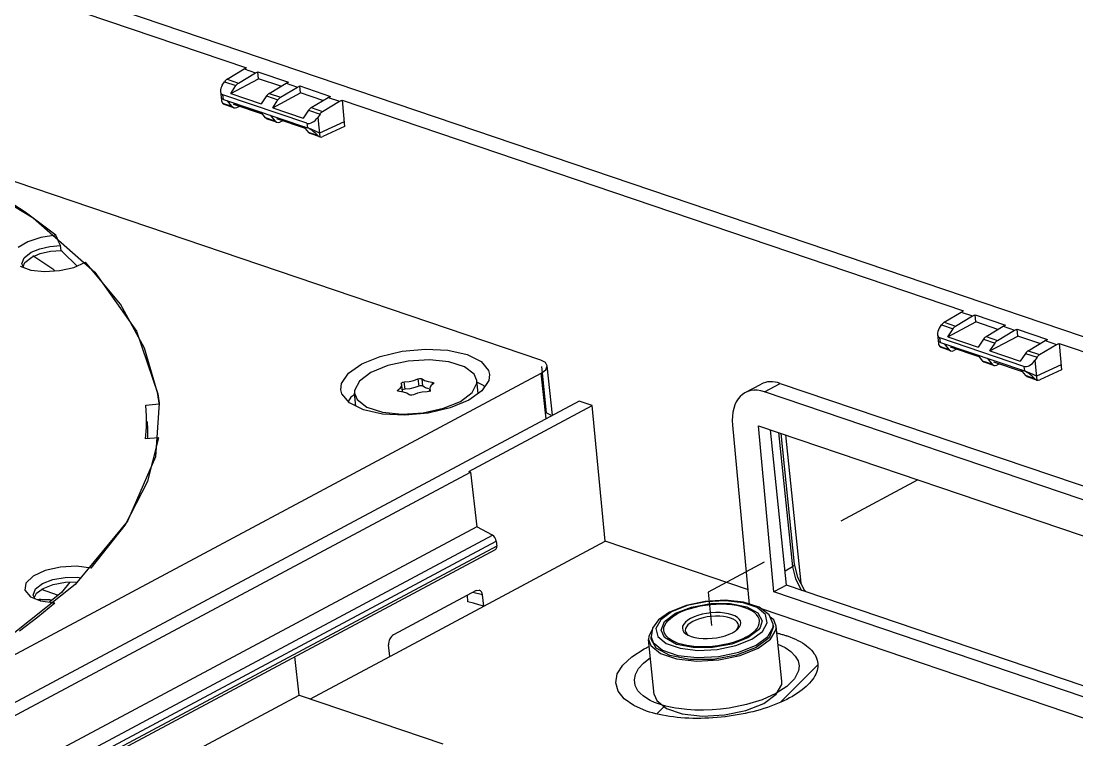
# Model space of a CAD drawing. Header units: millimetres. Extents: x 0 to 594, y 0 to 420.
# Drawn here: x 185.75 to 225.28, y 220.79 to 247.72 of the extents above; entities that cross this region are included whole.
import ezdxf

# ---------------------------------------------------------------- set-up
doc = ezdxf.new("R2010")
doc.units = ezdxf.units.MM
doc.header["$LTSCALE"] = 32.67
doc.linetypes.add('DASHED', pattern=[0.2, 0.1, -0.1])
doc.layers.get('0').update_dxf_attribs({"linetype": 'CONTINUOUS'})
doc.layers.add('ASSEM_MEM', color=7, linetype='CONTINUOUS')

msp = doc.modelspace()

# ---------------------------------------------------------------- linework, layer by layer
at = {"color": 7, "linetype": 'DASHED'}
for p, q in [((219.33, 230.532), (211.474, 226.333)), ((211.474, 226.333), (211.604, 225.076))]:
    msp.add_line(p, q, dxfattribs=at)
at = {"layer": 'ASSEM_MEM', "color": 7, "linetype": 'CONTINUOUS'}
for p, q in [((172.163, 254.007), (336.402, 198.29)), ((178.604, 251.256), (194.19, 245.969)), ((205.209, 235.023), (171.605, 246.423)), ((193.464, 245.546), (194.098, 245.93)), ((194.098, 245.93), (194.19, 245.969)), ((194.098, 245.93), (194.527, 245.784)), ((193.464, 245.546), (193.893, 245.4)), ((193.598, 245.004), (194.644, 245.563)), ((193.893, 245.4), (194.527, 245.784)), ((194.527, 245.784), (194.619, 245.823)), ((194.619, 245.823), (195.763, 245.435)), ((194.644, 245.563), (194.619, 245.823)), ((195.479, 245.28), (194.644, 245.563)), ((193.283, 245.322), (193.366, 245.448)), ((193.366, 245.448), (193.795, 245.302)), ((193.598, 245.004), (193.795, 245.302)), ((195.037, 245.012), (195.67, 245.396)), ((195.466, 244.867), (196.099, 245.251)), ((195.67, 245.396), (195.763, 245.435)), ((195.67, 245.396), (196.099, 245.251)), ((196.099, 245.251), (196.192, 245.289)), ((196.192, 245.289), (197.336, 244.901)), ((196.217, 245.03), (196.192, 245.289)), ((193.212, 245.09), (193.247, 244.755)), ((196.454, 243.895), (193.308, 244.962)), ((193.326, 244.789), (193.308, 244.962)), ((193.326, 244.789), (196.472, 243.722)), ((193.65, 244.519), (193.469, 244.741)), ((193.598, 245.004), (194.742, 244.616)), ((194.939, 244.914), (194.742, 244.616)), ((194.939, 244.914), (195.368, 244.768)), ((195.037, 245.012), (195.466, 244.867)), ((195.171, 244.471), (196.217, 245.03)), ((195.171, 244.471), (195.368, 244.768)), ((197.052, 244.747), (196.217, 245.03)), ((196.61, 244.479), (197.243, 244.863)), ((197.039, 244.333), (197.672, 244.717)), ((197.243, 244.863), (197.336, 244.901)), ((197.243, 244.863), (197.672, 244.717)), ((197.672, 244.717), (197.765, 244.756)), ((197.765, 244.756), (221.038, 236.861)), ((197.765, 244.756), (197.86, 243.77)), ((193.65, 244.519), (193.301, 244.637)), ((193.713, 244.474), (193.356, 244.595)), ((194.774, 244.25), (193.701, 244.614)), ((193.701, 244.613), (194.775, 244.249)), ((193.713, 244.474), (193.761, 244.467)), ((193.761, 244.467), (193.827, 244.484)), ((193.827, 244.484), (193.936, 244.534)), ((194.901, 244.095), (194.72, 244.316)), ((195.171, 244.471), (196.315, 244.083)), ((196.512, 244.38), (196.315, 244.083)), ((196.512, 244.38), (196.941, 244.235)), ((196.61, 244.479), (197.039, 244.333)), ((195.259, 243.973), (194.901, 244.095)), ((195.322, 243.928), (194.965, 244.049)), ((195.077, 244.195), (195.259, 243.973)), ((195.31, 244.068), (196.383, 243.703)), ((195.322, 243.928), (195.37, 243.921)), ((195.37, 243.921), (195.435, 243.938)), ((195.544, 243.988), (195.435, 243.938)), ((196.941, 244.235), (196.858, 244.109)), ((196.858, 244.109), (196.933, 243.382)), ((197.843, 243.95), (196.918, 243.522)), ((196.329, 243.771), (196.51, 243.549)), ((196.454, 243.895), (196.472, 243.722)), ((196.61, 243.668), (196.472, 243.722)), ((196.859, 243.43), (196.51, 243.549)), ((196.772, 243.596), (196.61, 243.668)), ((196.918, 243.522), (196.772, 243.596)), ((197.86, 243.77), (197.044, 243.392)), ((196.931, 243.382), (196.573, 243.504)), ((196.859, 243.43), (196.895, 243.4)), ((196.895, 243.4), (196.931, 243.382)), ((196.931, 243.382), (196.933, 243.382)), ((196.933, 243.382), (196.987, 243.376)), ((196.987, 243.376), (197.044, 243.392)), ((183.211, 242.161), (186.205, 240.354)), ((186.205, 240.354), (188.511, 238.319)), ((187.109, 239.568), (187.049, 239.702)), ((186, 239.456), (185.641, 239.236)), ((186.126, 239.058), (186.447, 239.189)), ((186.447, 239.189), (186.827, 239.275)), ((186.827, 239.275), (187.227, 239.308)), ((187.246, 239.128), (187.227, 239.308)), ((185.777, 238.626), (185.863, 238.857)), ((185.863, 238.857), (186.126, 239.058)), ((185.884, 238.681), (186.145, 238.878)), ((186.85, 239.096), (187.246, 239.128)), ((187.301, 239.081), (187.243, 239.124)), ((187.844, 238.544), (187.301, 239.081)), ((185.717, 238.537), (186.115, 238.395)), ((185.857, 238.48), (185.777, 238.626)), ((185.828, 238.533), (185.884, 238.681)), ((189.466, 237.12), (188.166, 238.684)), ((188.511, 238.319), (190.076, 236.103)), ((190.372, 235.468), (189.466, 237.12)), ((220.312, 236.438), (220.945, 236.822)), ((220.945, 236.822), (221.038, 236.861)), ((220.945, 236.822), (221.374, 236.677)), ((220.312, 236.438), (220.741, 236.293)), ((220.446, 235.897), (221.492, 236.456)), ((220.741, 236.293), (221.374, 236.677)), ((221.374, 236.677), (221.467, 236.715)), ((221.467, 236.715), (222.611, 236.327)), ((221.492, 236.456), (221.467, 236.715)), ((222.327, 236.172), (221.492, 236.456)), ((190.076, 236.103), (190.867, 233.756)), ((220.131, 236.214), (220.214, 236.34)), ((220.214, 236.34), (220.643, 236.194)), ((220.446, 235.897), (220.643, 236.194)), ((221.885, 235.905), (222.518, 236.288)), ((222.314, 235.759), (222.947, 236.143)), ((222.518, 236.288), (222.611, 236.327)), ((222.518, 236.288), (222.947, 236.143)), ((222.947, 236.143), (223.04, 236.182)), ((223.04, 236.182), (224.184, 235.793)), ((223.065, 235.922), (223.04, 236.182)), ((220.06, 235.982), (220.095, 235.648)), ((223.301, 234.787), (220.155, 235.854)), ((220.173, 235.681), (220.155, 235.854)), ((220.173, 235.681), (223.319, 234.614)), ((220.316, 235.633), (220.497, 235.411)), ((220.446, 235.897), (221.59, 235.508)), ((221.787, 235.806), (221.59, 235.508)), ((221.787, 235.806), (222.216, 235.661)), ((221.885, 235.905), (222.314, 235.759)), ((222.019, 235.363), (223.065, 235.922)), ((222.019, 235.363), (222.216, 235.661)), ((223.9, 235.639), (223.065, 235.922)), ((223.458, 235.371), (224.091, 235.755)), ((223.887, 235.225), (224.52, 235.609)), ((224.091, 235.755), (224.184, 235.793)), ((224.091, 235.755), (224.52, 235.609)), ((224.52, 235.609), (224.613, 235.648)), ((224.613, 235.648), (242.452, 229.596)), ((224.613, 235.648), (224.708, 234.662)), ((190.867, 233.756), (190.372, 235.468)), ((220.497, 235.411), (220.148, 235.53)), ((220.561, 235.366), (220.203, 235.487)), ((221.622, 235.141), (220.548, 235.506)), ((220.561, 235.366), (220.608, 235.359)), ((220.608, 235.359), (220.674, 235.376)), ((220.783, 235.426), (220.674, 235.376)), ((222.019, 235.363), (223.163, 234.975)), ((223.36, 235.273), (223.163, 234.975)), ((223.36, 235.273), (223.789, 235.127)), ((223.458, 235.371), (223.887, 235.225)), ((221.567, 235.208), (221.749, 234.987)), ((222.106, 234.865), (221.749, 234.987)), ((222.17, 234.82), (221.812, 234.942)), ((221.925, 235.087), (222.106, 234.865)), ((222.157, 234.96), (223.231, 234.596)), ((222.17, 234.82), (222.217, 234.813)), ((222.217, 234.813), (222.283, 234.83)), ((222.392, 234.88), (222.283, 234.83)), ((223.789, 235.127), (223.705, 235.001)), ((223.705, 235.001), (223.781, 234.274)), ((224.69, 234.843), (223.766, 234.414)), ((179.794, 220.939), (205.227, 234.533)), ((203.254, 234.634), (203.292, 234.484)), ((203.292, 234.484), (203.266, 234.253)), ((205.404, 232.824), (205.227, 234.533)), ((205.234, 234.786), (205.413, 233.05)), ((205.643, 232.952), (205.45, 234.809)), ((223.176, 234.663), (223.357, 234.441)), ((223.301, 234.787), (223.319, 234.614)), ((223.458, 234.561), (223.319, 234.614)), ((223.706, 234.323), (223.357, 234.441)), ((223.62, 234.488), (223.458, 234.561)), ((223.766, 234.414), (223.62, 234.488)), ((224.708, 234.662), (223.892, 234.284)), ((197.722, 233.908), (197.748, 234.139)), ((200, 234.098), (199.986, 234.142)), ((199.986, 234.142), (200.014, 233.873)), ((199.999, 234.063), (200, 234.098)), ((200.028, 233.828), (200, 234.097)), ((200.036, 234.194), (200.098, 234.204)), ((200.098, 234.204), (200.282, 234.219)), ((200.126, 233.935), (200.098, 234.204)), ((200.638, 234.046), (200.486, 233.989)), ((200.61, 234.315), (200.638, 234.046)), ((200.694, 234.062), (200.638, 234.046)), ((200.756, 234.061), (200.694, 234.062)), ((200.796, 234.045), (200.756, 234.061)), ((200.796, 234.045), (200.769, 234.314)), ((200.886, 233.987), (200.796, 234.045)), ((200.985, 234.215), (201.139, 234.194)), ((201.139, 234.194), (201.146, 234.126)), ((202.864, 233.767), (202.813, 234.254)), ((203.064, 234.075), (202.819, 234.198)), ((203.266, 234.253), (203.006, 233.866)), ((203.11, 234.02), (203.064, 234.075)), ((212.864, 233.805), (213.455, 234.121)), ((213.586, 233.835), (214.176, 234.15)), ((214.176, 234.15), (227.261, 229.711)), ((223.778, 234.275), (223.421, 234.396)), ((223.706, 234.323), (223.743, 234.292)), ((223.743, 234.292), (223.778, 234.275)), ((223.778, 234.275), (223.781, 234.274)), ((223.781, 234.274), (223.835, 234.268)), ((223.835, 234.268), (223.892, 234.284)), ((190.867, 233.756), (190.915, 233.404)), ((198.243, 233.729), (198.1, 233.629)), ((198.287, 233.298), (198.238, 233.78)), ((199.862, 233.852), (199.845, 233.873)), ((199.912, 233.84), (199.862, 233.852)), ((199.869, 233.876), (199.866, 233.904)), ((200.066, 233.819), (199.912, 233.84)), ((200.309, 233.95), (200.126, 233.935)), ((200.486, 233.989), (200.309, 233.95)), ((200.953, 233.83), (200.769, 233.814)), ((201.013, 233.946), (200.886, 233.987)), ((201.015, 233.84), (200.953, 233.83)), ((201.055, 233.891), (201.051, 233.937)), ((201.051, 233.936), (201.064, 233.892)), ((201.064, 233.892), (201.069, 233.842)), ((202.201, 233.476), (202.633, 233.803)), ((203.006, 233.866), (202.509, 233.517)), ((226.885, 229.323), (213.586, 233.835)), ((206.641, 233.485), (159.872, 208.488)), ((190.419, 233.337), (190.917, 233.385)), ((190.446, 232.916), (190.419, 233.337)), ((190.915, 233.404), (190.778, 231.395)), ((190.917, 233.385), (190.915, 233.401)), ((198.1, 233.629), (197.997, 233.475)), ((198.566, 233.159), (198.042, 233.421)), ((198.697, 233.261), (199.279, 233.073)), ((201.567, 233.214), (202.201, 233.476)), ((202.509, 233.517), (201.819, 233.233)), ((202.517, 230.852), (207.132, 233.319)), ((207.132, 233.319), (206.641, 233.485)), ((207.623, 228.234), (207.132, 233.319)), ((190.442, 232.492), (190.446, 232.916)), ((199.282, 233), (198.566, 233.159)), ((199.279, 233.073), (200.012, 232.999)), ((200.118, 232.958), (199.282, 233)), ((200.012, 232.999), (200.806, 233.048)), ((200.992, 233.038), (200.118, 232.958)), ((200.806, 233.048), (201.567, 233.214)), ((201.819, 233.233), (200.992, 233.038)), ((190.406, 232.066), (190.442, 232.492)), ((190.494, 232.41), (190.48, 232.717)), ((212.385, 232.582), (213.005, 225.864)), ((213.357, 232.558), (235.782, 224.951)), ((213.931, 226.336), (213.357, 232.558)), ((190.905, 232.114), (190.406, 232.066)), ((190.489, 232.074), (190.491, 232.103)), ((190.491, 232.103), (190.494, 232.41)), ((190.494, 230.482), (190.905, 232.114)), ((214.407, 226.59), (213.805, 232.406)), ((214.108, 232.303), (214.628, 227.28)), ((214.191, 232.275), (214.698, 227.376)), ((214.366, 232.216), (214.94, 226.666)), ((190.778, 231.395), (189.737, 228.988)), ((160.426, 208.3), (202.575, 230.828)), ((189.641, 228.839), (190.494, 230.482)), ((202.517, 230.852), (202.575, 230.828)), ((202.575, 230.828), (202.811, 228.78)), ((189.737, 228.988), (187.775, 226.62)), ((202.811, 228.78), (161.609, 206.759)), ((188.367, 227.224), (189.641, 228.839)), ((203.401, 228.465), (202.811, 228.78)), ((175.565, 213.587), (203.401, 228.465)), ((175.713, 213.364), (203.539, 228.237)), ((203.07, 225.801), (207.623, 228.234)), ((203.539, 228.237), (203.558, 228.055)), ((212.953, 226.426), (207.623, 228.234)), ((175.683, 213.055), (203.515, 227.93)), ((203.558, 228.055), (175.732, 213.183)), ((214.698, 227.376), (214.82, 226.89)), ((186.653, 227.134), (186.197, 226.923)), ((214.628, 227.28), (214.353, 227.115)), ((214.628, 227.28), (214.742, 226.823)), ((187.775, 226.62), (184.968, 224.376)), ((186.288, 226.447), (186.551, 226.647)), ((186.551, 226.647), (186.937, 226.797)), ((186.937, 226.797), (187.396, 226.883)), ((187.577, 226.706), (187.257, 226.313)), ((187.396, 226.883), (187.862, 226.891)), ((187.415, 226.704), (187.85, 226.711)), ((187.862, 226.891), (187.982, 226.87)), ((214.407, 226.59), (213.931, 226.336)), ((253.319, 213.39), (214.407, 226.59)), ((214.742, 226.823), (214.976, 226.389)), ((214.82, 226.89), (215.075, 226.415)), ((185.886, 226.398), (186.098, 226.152)), ((186.098, 226.152), (186.477, 225.999)), ((186.201, 226.215), (186.288, 226.447)), ((186.282, 226.07), (186.201, 226.215)), ((186.245, 226.137), (186.326, 226.29)), ((186.326, 226.29), (186.57, 226.468)), ((187.113, 226.218), (186.509, 226.423)), ((187.257, 226.313), (186.812, 225.955)), ((202.79, 226.387), (199.692, 224.731)), ((202.48, 225.971), (202.459, 226.21)), ((203.026, 226.229), (202.668, 226.321)), ((202.79, 226.387), (202.905, 226.405)), ((203.07, 225.801), (203.026, 226.229)), ((252.681, 213.19), (213.931, 226.336)), ((215.075, 226.415), (215.145, 226.34)), ((186.376, 225.403), (187.015, 225.928)), ((186.459, 226.007), (186.499, 226.047)), ((186.477, 225.999), (187.015, 225.928)), ((186.852, 226.034), (186.822, 226.036)), ((186.885, 226.032), (186.852, 226.034)), ((186.905, 226.03), (186.885, 226.032)), ((203.083, 225.797), (199.567, 223.918)), ((210.648, 225.832), (210.027, 225.583)), ((210.692, 225.822), (210.103, 225.586)), ((210.246, 225.537), (210.853, 225.771)), ((213.618, 225.491), (213.304, 225.751)), ((213.761, 225.479), (213.384, 225.765)), ((185.694, 224.885), (186.376, 225.403)), ((210.027, 225.583), (209.617, 225.295)), ((210.103, 225.586), (209.701, 225.295)), ((209.846, 225.233), (210.246, 225.537)), ((213.341, 225.55), (213.496, 225.248)), ((213.456, 225.711), (252.11, 212.597)), ((213.689, 225.182), (213.618, 225.491)), ((213.911, 225.134), (213.761, 225.479)), ((213.93, 225.286), (213.798, 225.394)), ((209.388, 224.98), (209.335, 224.66)), ((209.617, 225.295), (209.388, 224.98)), ((209.701, 225.295), (209.52, 224.971)), ((209.52, 224.971), (209.59, 224.662)), ((209.713, 224.905), (209.846, 225.233)), ((212.5, 224.877), (212.588, 224.948)), ((212.541, 224.91), (212.565, 224.939)), ((212.608, 225.09), (212.595, 225.144)), ((213.358, 225.062), (213.388, 225.151)), ((213.421, 225), (213.363, 224.92)), ((213.388, 225.151), (213.396, 225.239)), ((213.396, 225.239), (213.395, 225.262)), ((213.496, 225.248), (213.421, 225)), ((213.508, 224.858), (213.689, 225.182)), ((213.713, 224.664), (213.907, 225.017)), ((213.92, 225.045), (213.761, 224.618)), ((213.907, 225.017), (213.911, 225.134)), ((213.92, 225.044), (213.911, 225.134)), ((214.019, 225.055), (213.93, 225.286)), ((214.233, 222.992), (214.019, 225.055)), ((209.249, 224.682), (209.245, 224.56)), ((209.458, 222.498), (209.245, 224.56)), ((209.245, 224.56), (209.334, 224.329)), ((209.377, 224.916), (209.249, 224.682)), ((209.344, 224.571), (209.335, 224.66)), ((209.335, 224.66), (209.42, 224.438)), ((209.59, 224.662), (209.905, 224.402)), ((209.841, 224.629), (209.713, 224.905)), ((209.827, 224.827), (209.814, 224.891)), ((210.288, 224.373), (209.841, 224.629)), ((210.672, 224.767), (210.724, 224.718)), ((212.963, 224.616), (212.356, 224.381)), ((212.391, 224.81), (212.5, 224.877)), ((212.516, 224.331), (213.106, 224.567)), ((212.891, 224.64), (213.023, 224.717)), ((213.363, 224.92), (212.963, 224.616)), ((213.023, 224.717), (213.137, 224.799)), ((213.106, 224.567), (213.508, 224.858)), ((213.267, 224.339), (213.713, 224.664)), ((213.761, 224.618), (213.277, 224.25)), ((214.243, 224.747), (214.273, 224.738)), ((214.338, 224.718), (214.367, 224.709)), ((199.556, 223.923), (199.512, 224.351)), ((209.334, 224.329), (209.696, 224.033)), ((209.42, 224.438), (209.768, 224.155)), ((209.768, 224.155), (210.339, 223.961)), ((209.905, 224.402), (210.425, 224.224)), ((210.357, 224.41), (210.221, 224.463)), ((210.908, 224.25), (210.288, 224.373)), ((210.509, 224.365), (210.357, 224.41)), ((210.425, 224.224), (211.088, 224.148)), ((210.675, 224.329), (210.509, 224.365)), ((211.634, 224.253), (210.908, 224.25)), ((211.088, 224.148), (211.815, 224.186)), ((212.356, 224.381), (211.634, 224.253)), ((211.815, 224.186), (212.516, 224.331)), ((212.582, 224.502), (212.407, 224.444)), ((213.277, 224.25), (212.542, 223.966)), ((212.623, 224.082), (213.267, 224.339)), ((212.676, 223.956), (213.348, 224.225)), ((196.165, 222.473), (195.997, 223.912)), ((196.58, 222.332), (199.556, 223.923)), ((209.696, 224.033), (210.292, 223.831)), ((210.789, 223.807), (210.038, 223.956)), ((210.292, 223.831), (211.05, 223.747)), ((210.339, 223.961), (211.065, 223.881)), ((211.668, 223.811), (210.789, 223.807)), ((211.05, 223.747), (211.878, 223.79)), ((211.065, 223.881), (211.858, 223.922)), ((212.542, 223.966), (211.668, 223.811)), ((211.858, 223.922), (212.623, 224.082)), ((211.878, 223.79), (212.676, 223.956)), ((214.189, 222.201), (215.575, 223.587)), ((162.523, 204.492), (196.165, 222.473)), ((196.165, 222.473), (201.544, 220.648)), ((209.551, 221.764), (209.857, 222.07)), ((212.889, 221.894), (213.562, 222.163))]:
    msp.add_line(p, q, dxfattribs=at)
for points in [[(193.464, 245.546), (193.436, 245.526), (193.412, 245.504), (193.39, 245.48), (193.366, 245.448)], [(193.795, 245.302), (193.819, 245.334), (193.841, 245.359), (193.865, 245.38), (193.893, 245.4)], [(193.326, 244.789), (193.25, 244.809), (193.256, 244.789), (193.264, 244.784)], [(195.037, 245.012), (195.009, 244.992), (194.985, 244.971), (194.963, 244.946), (194.939, 244.914)], [(195.368, 244.768), (195.392, 244.801), (195.414, 244.825), (195.438, 244.847), (195.466, 244.867)], [(193.356, 244.595), (193.325, 244.611), (193.301, 244.637)], [(193.65, 244.519), (193.7, 244.479), (193.713, 244.474)], [(196.61, 244.479), (196.582, 244.459), (196.558, 244.437), (196.536, 244.412), (196.512, 244.38)], [(196.941, 244.235), (196.965, 244.267), (196.987, 244.292), (197.011, 244.313), (197.039, 244.333)], [(194.965, 244.049), (194.951, 244.055), (194.901, 244.095)], [(195.259, 243.973), (195.309, 243.934), (195.322, 243.928)], [(196.573, 243.504), (196.56, 243.509), (196.51, 243.549)], [(187.049, 239.702), (185.904, 240.567), (184.622, 241.388), (183.211, 242.161)], [(187.049, 239.702), (186.491, 239.619), (186, 239.456)], [(187.227, 239.308), (187.168, 239.437), (187.109, 239.568)], [(186.145, 238.878), (186.462, 239.008), (186.85, 239.096)], [(186.188, 238.942), (186.94, 238.435), (187.007, 238.361)], [(186.115, 238.395), (186.63, 238.338), (187.192, 238.372), (187.728, 238.493), (188.166, 238.684)], [(220.312, 236.438), (220.284, 236.418), (220.26, 236.397), (220.237, 236.372), (220.214, 236.34)], [(220.643, 236.194), (220.666, 236.226), (220.689, 236.251), (220.713, 236.272), (220.741, 236.293)], [(220.173, 235.681), (220.097, 235.701), (220.103, 235.681), (220.112, 235.676)], [(221.885, 235.905), (221.857, 235.884), (221.833, 235.863), (221.81, 235.838), (221.787, 235.806)], [(222.216, 235.661), (222.239, 235.693), (222.262, 235.717), (222.286, 235.739), (222.314, 235.759)], [(198.505, 234.875), (199.194, 235.16), (200.022, 235.354), (200.896, 235.434), (201.732, 235.393), (202.447, 235.233), (202.972, 234.972), (203.254, 234.634)], [(220.203, 235.487), (220.173, 235.503), (220.148, 235.53)], [(220.497, 235.411), (220.548, 235.371), (220.561, 235.366)], [(223.458, 235.371), (223.43, 235.351), (223.406, 235.329), (223.383, 235.305), (223.36, 235.273)], [(223.789, 235.127), (223.812, 235.159), (223.835, 235.184), (223.858, 235.205), (223.887, 235.225)], [(197.748, 234.139), (198.008, 234.526), (198.505, 234.875)], [(202.813, 234.254), (202.715, 234.493), (202.354, 234.773), (201.771, 234.961), (201.039, 235.035), (200.244, 234.986), (199.484, 234.82), (198.85, 234.558)], [(205.45, 234.809), (205.384, 234.927), (205.209, 235.023)], [(221.812, 234.942), (221.799, 234.947), (221.749, 234.987)], [(222.106, 234.865), (222.156, 234.826), (222.17, 234.82)], [(198.85, 234.558), (198.417, 234.231), (198.238, 233.877), (198.238, 233.779)], [(205.227, 234.533), (205.394, 234.659), (205.45, 234.809)], [(223.421, 234.396), (223.407, 234.401), (223.357, 234.441)], [(199.866, 233.904), (199.957, 233.981), (199.999, 234.063)], [(199.986, 234.142), (199.993, 234.17), (200.036, 234.194)], [(200.282, 234.219), (200.458, 234.258), (200.61, 234.315)], [(200.61, 234.315), (200.666, 234.331), (200.728, 234.33), (200.769, 234.314)], [(200.769, 234.314), (200.858, 234.256), (200.985, 234.215)], [(201.184, 234.13), (201.093, 234.053), (201.052, 233.971), (201.051, 233.936)], [(201.139, 234.194), (201.188, 234.182), (201.206, 234.161)], [(201.206, 234.161), (201.206, 234.157), (201.184, 234.13)], [(202.633, 233.803), (202.812, 234.157), (202.813, 234.254)], [(190.915, 233.401), (190.903, 233.509), (190.887, 233.633), (190.867, 233.756)], [(198.042, 233.421), (197.76, 233.759), (197.722, 233.908)], [(198.238, 233.779), (198.336, 233.54), (198.697, 233.261)], [(199.845, 233.873), (199.845, 233.877), (199.866, 233.904)], [(200.126, 233.935), (200.064, 233.925), (200.021, 233.901)], [(200.282, 233.72), (200.193, 233.778), (200.066, 233.819)], [(200.441, 233.719), (200.384, 233.703), (200.323, 233.704), (200.282, 233.72)], [(200.769, 233.814), (200.593, 233.776), (200.441, 233.719)], [(201.064, 233.892), (201.058, 233.864), (201.015, 233.84)], [(205.602, 232.93), (205.589, 232.955), (205.413, 233.05)], [(214.698, 227.376), (214.693, 227.344), (214.628, 227.28)], [(186.197, 226.923), (185.928, 226.664), (185.886, 226.398)], [(188.367, 227.224), (187.828, 227.297), (187.225, 227.265), (186.653, 227.134)], [(186.57, 226.468), (186.952, 226.617), (187.415, 226.704)], [(186.733, 226.04), (186.672, 226.043), (186.612, 226.045), (186.551, 226.046), (186.49, 226.047), (186.429, 226.047), (186.367, 226.046)], [(186.822, 226.036), (186.802, 226.037), (186.783, 226.038), (186.763, 226.039), (186.733, 226.04)], [(203.07, 225.801), (202.89, 225.854), (202.685, 225.913), (202.48, 225.971)], [(213.384, 225.765), (212.802, 225.954), (212.106, 226.026), (211.364, 225.983), (210.648, 225.832)], [(213.304, 225.751), (212.784, 225.929), (212.121, 226.005), (211.394, 225.967), (210.692, 225.822)], [(212.357, 225.85), (212.17, 225.867), (211.976, 225.873), (211.777, 225.87), (211.576, 225.857), (211.376, 225.833), (211.178, 225.801), (210.986, 225.759), (210.802, 225.709)], [(210.853, 225.771), (211.575, 225.9), (212.301, 225.903)], [(212.301, 225.903), (212.921, 225.78), (213.341, 225.55)], [(213.395, 225.262), (213.382, 225.325), (213.345, 225.409), (213.287, 225.488), (213.207, 225.562), (213.107, 225.629), (212.988, 225.69), (212.852, 225.743), (212.7, 225.788), (212.534, 225.824), (212.357, 225.85)], [(209.82, 225.002), (209.851, 225.091), (209.904, 225.181), (209.978, 225.268), (210.072, 225.354), (210.186, 225.436), (210.317, 225.513)], [(210.802, 225.709), (210.627, 225.65), (210.465, 225.585), (210.317, 225.513)], [(210.818, 225.343), (210.708, 225.276), (210.621, 225.204), (210.558, 225.129), (210.52, 225.053), (210.509, 224.977), (210.525, 224.904), (210.568, 224.835), (210.636, 224.771), (210.668, 224.75)], [(212.234, 225.521), (212.086, 225.546), (211.926, 225.561), (211.759, 225.563), (211.587, 225.553), (211.416, 225.532), (211.25, 225.499), (211.092, 225.456), (210.947, 225.404), (210.818, 225.343)], [(212.307, 225.357), (212.186, 225.391), (212.052, 225.414), (211.906, 225.427), (211.754, 225.429), (211.598, 225.42), (211.443, 225.401), (211.291, 225.371), (211.148, 225.332), (211.016, 225.284), (210.899, 225.229)], [(212.588, 224.948), (212.651, 225.024), (212.689, 225.1), (212.699, 225.176), (212.683, 225.249), (212.641, 225.318), (212.572, 225.382), (212.48, 225.437), (212.367, 225.484), (212.234, 225.521)], [(212.595, 225.144), (212.556, 225.207), (212.494, 225.264), (212.41, 225.315), (212.307, 225.357)], [(209.814, 224.891), (209.812, 224.914), (209.82, 225.002)], [(210.899, 225.229), (210.799, 225.168), (210.72, 225.103), (210.662, 225.035), (210.628, 224.965), (210.618, 224.896), (210.619, 224.884)], [(212.565, 224.939), (212.599, 225.008), (212.609, 225.077), (212.608, 225.09)], [(213.137, 224.799), (213.231, 224.885), (213.305, 224.972), (213.358, 225.062)], [(213.348, 224.225), (213.813, 224.564), (214.016, 224.933), (214.019, 225.055)], [(214.43, 224.688), (214.538, 224.65), (214.641, 224.609), (214.74, 224.566), (214.834, 224.521), (214.923, 224.474), (215.007, 224.425), (215.085, 224.374), (215.158, 224.322), (215.225, 224.268), (215.287, 224.212), (215.343, 224.155), (215.393, 224.096), (215.438, 224.036), (215.476, 223.975), (215.509, 223.913), (215.535, 223.85), (215.556, 223.785), (215.57, 223.72), (215.578, 223.656), (215.58, 223.59), (215.577, 223.524), (215.567, 223.458), (215.551, 223.391), (215.53, 223.324), (215.502, 223.257), (215.468, 223.189), (215.429, 223.122), (215.383, 223.055), (215.332, 222.989), (215.275, 222.923), (215.213, 222.857), (215.145, 222.792), (215.071, 222.728), (214.992, 222.664), (214.908, 222.602), (214.819, 222.541), (214.726, 222.481), (214.627, 222.422), (214.524, 222.365), (214.417, 222.309), (214.305, 222.255), (214.19, 222.202), (214.07, 222.151), (213.947, 222.102), (213.82, 222.055), (213.691, 222.01), (213.558, 221.966), (213.422, 221.925), (213.284, 221.886), (213.143, 221.85), (213, 221.815), (212.855, 221.783), (212.708, 221.754), (212.56, 221.727), (212.411, 221.702), (212.261, 221.68), (212.11, 221.661), (211.958, 221.644), (211.807, 221.63), (211.655, 221.618), (211.501, 221.609), (211.348, 221.603), (211.196, 221.599), (211.045, 221.599), (210.895, 221.601), (210.746, 221.606), (210.599, 221.613), (210.454, 221.624), (210.311, 221.637), (210.171, 221.653), (210.033, 221.671), (209.898, 221.692), (209.767, 221.716), (209.639, 221.743), (209.514, 221.772), (209.393, 221.803), (209.276, 221.837), (209.164, 221.873)], [(210.038, 223.956), (209.53, 224.234), (209.344, 224.57)], [(210.221, 224.463), (210.102, 224.524), (210.002, 224.591), (209.922, 224.665), (209.864, 224.744), (209.827, 224.827)], [(210.619, 224.884), (210.633, 224.83), (210.672, 224.767)], [(210.668, 224.75), (210.728, 224.716), (210.842, 224.669), (210.975, 224.632), (211.122, 224.607), (211.282, 224.592), (211.45, 224.59), (211.622, 224.6), (211.793, 224.621), (211.959, 224.654), (212.117, 224.697), (212.262, 224.749), (212.391, 224.81)], [(212.891, 224.64), (212.744, 224.568), (212.582, 224.502)], [(214.046, 224.798), (214.078, 224.79), (214.109, 224.783), (214.14, 224.775), (214.171, 224.766), (214.202, 224.758), (214.243, 224.747)], [(214.273, 224.738), (214.303, 224.729), (214.313, 224.726), (214.338, 224.718)], [(214.367, 224.709), (214.396, 224.7), (214.406, 224.696), (214.43, 224.688)], [(209.164, 221.873), (208.686, 222.079), (208.327, 222.331), (208.1, 222.619), (208.014, 222.937), (208.074, 223.264), (208.277, 223.591), (208.613, 223.906), (209.08, 224.203)], [(209.08, 224.203), (209.108, 224.217), (209.136, 224.232), (209.174, 224.251), (209.202, 224.265), (209.231, 224.28), (209.272, 224.299)], [(212.407, 224.444), (212.223, 224.394), (212.03, 224.352), (211.833, 224.319), (211.632, 224.296), (211.432, 224.283), (211.233, 224.28), (211.039, 224.286), (210.852, 224.303), (210.675, 224.329)], [(214.09, 224.375), (214.355, 224.25), (214.576, 224.101), (214.739, 223.936), (214.842, 223.757), (214.883, 223.573), (214.861, 223.376)], [(208.847, 222.637), (208.743, 222.83), (208.711, 223.038), (208.753, 223.248), (208.87, 223.463), (209.059, 223.673), (209.316, 223.874)], [(214.861, 223.376), (214.71, 223.08), (214.423, 222.793), (214.013, 222.529), (213.5, 222.3), (212.908, 222.117), (212.264, 221.988)], [(213.562, 222.163), (214.027, 222.502), (214.229, 222.871), (214.233, 222.993)], [(209.649, 222.133), (209.471, 222.2), (209.309, 222.274), (209.165, 222.356), (209.039, 222.444), (208.933, 222.538), (208.847, 222.637)], [(209.459, 222.498), (209.547, 222.266), (209.91, 221.971), (210.506, 221.769)], [(210.381, 221.964), (210.258, 221.983), (210.129, 222.007), (210.004, 222.033), (209.884, 222.063), (209.768, 222.095), (209.649, 222.133)], [(212.264, 221.988), (211.942, 221.947), (211.619, 221.92), (211.298, 221.909), (210.982, 221.912), (210.676, 221.931), (210.381, 221.964)], [(210.506, 221.769), (211.263, 221.684), (212.091, 221.728), (212.889, 221.894)]]:
    msp.add_lwpolyline(points, dxfattribs=at)
for centre, major_axis, ratio, start_param, end_param in [((193.497, 245.249), (0.24, 0.257), 0.609038, 1.838053, 3.408849), ((193.577, 244.482), (-0.322, 0.306), 0.241386, 5.802012, 7.090597), ((196.643, 244.182), (0.24, 0.257), 0.609038, 3.408849, 4.979645), ((196.723, 243.415), (-0.322, 0.306), 0.241386, 4.513427, 5.802012), ((220.345, 236.141), (0.24, 0.257), 0.609038, 1.838053, 3.408849), ((220.424, 235.374), (-0.322, 0.306), 0.241386, 5.802012, 7.090597), ((223.491, 235.074), (0.24, 0.257), 0.609038, 3.408849, 4.979645), ((223.57, 234.307), (-0.322, 0.306), 0.241386, 4.513427, 5.802012), ((214.341, 232.44), (-0.88, 1.684), 0.622326, -0.577678, 0.005812), ((213.744, 232.121), (-0.87, 1.689), 0.624541, -0.574114, 0.996682), ((203.408, 228.292), (-0.084, 0.182), 0.560042, -2.123364, -0.639834), ((203.427, 228.11), (-0.084, 0.182), 0.560042, -3.11067, -2.123364), ((202.818, 226.117), (0.097, 0.284), 0.654764, -0.956703, 0.050828), ((199.72, 224.462), (0.096, 0.284), 0.657015, 0.611618, 2.179675)]:
    msp.add_ellipse(centre, major_axis=major_axis, ratio=ratio, start_param=start_param, end_param=end_param, dxfattribs=at)

doc.saveas('drawing.dxf')
